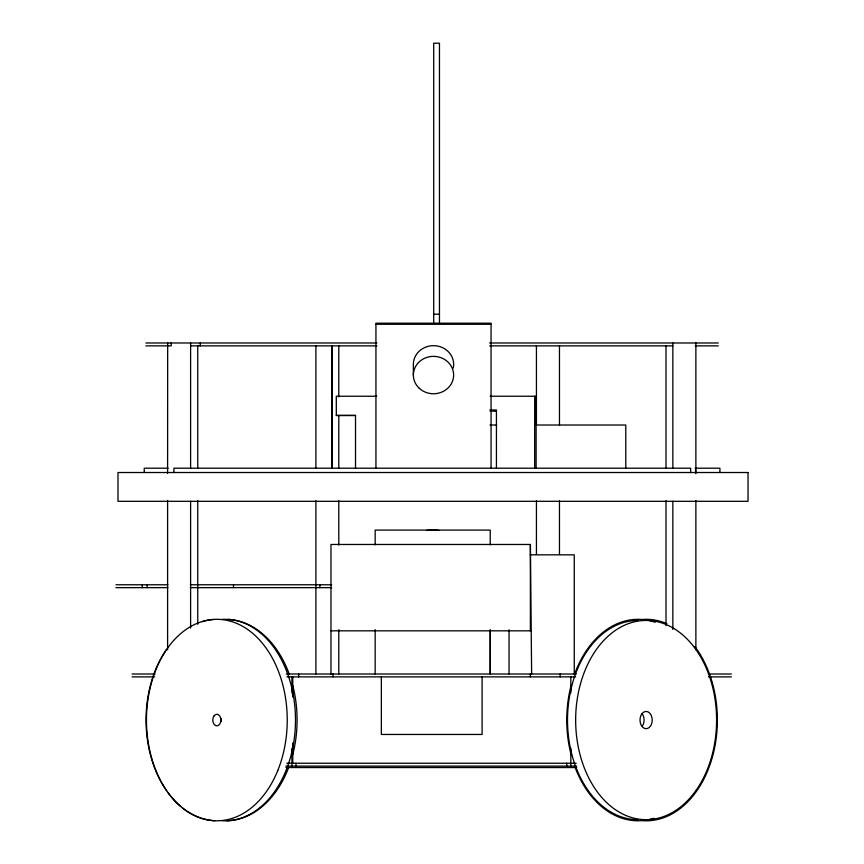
<?xml version="1.0" encoding="UTF-8"?>
<svg xmlns="http://www.w3.org/2000/svg" width="864" height="864" viewBox="0 0 864 864"><rect width="100%" height="100%" fill="white"/><g stroke="black" fill="none" stroke-linecap="round" stroke-linejoin="round"><path stroke-width="1.3" d="M490.255 630.828L490.223 674.006L490.223 629.618M642.298 726.16L643.27 724.378A8.64 6.113 -90 0 0 642.298 713.956M433.706 314.204L439.463 314.204M375.937 324.281L491.065 324.281M145.876 342.986L376.877 342.986M489.661 342.986L718.286 342.986M145.876 345.87L171.234 345.87L171.234 342.986M190.912 345.87L376.877 345.87M489.758 345.87L672.851 345.87M695.239 345.87L718.286 345.87M376.747 396.241L336.301 396.241L336.312 415.573L355.514 415.573M490.136 396.241L536.112 396.241L536.112 468.202M489.856 410.011L496.433 410.011L496.433 468.202M490.061 411.124L496.433 411.124M336.301 415.336L355.514 415.336L355.514 468.202M489.942 425.023L496.67 425.023M535.68 425.023L625.795 425.023L625.795 468.202M168.134 468.202L144.245 468.202L144.245 472.522M695.196 468.202L719.917 468.202L719.917 472.522M531.63 674.006L530.377 544.471L330.977 544.471L330.977 674.006M530.334 554.839L574.247 554.839L574.247 674.006M115.96 584.777L167.897 584.777M190.35 584.777L331.7 584.777M115.96 587.65L167.897 587.65M190.35 587.65L331.7 587.65M330.977 630.828L531.22 630.828M132.095 674.006L155.088 674.006M286.297 674.006L576.32 674.006M708.458 674.006L731.376 674.006M132.095 676.879L154.699 676.879M286.945 676.879L575.64 676.879M708.458 676.879L731.376 676.879M286.762 763.236L576.18 763.236M285.919 766.109L576.58 766.109M285.919 767.545L576.742 767.545M695.876 342.986L695.876 473.623M695.876 500.526L695.876 649.793M695.574 468.202L695.574 472.522M690.66 472.522L690.66 468.202L173.912 468.202L173.912 472.522M672.851 342.986L672.851 468.202M672.851 501.304L672.851 629.478M666.004 345.686L666.004 468.202M666.004 500.72L666.004 625.644M570.834 676.879L570.823 693.068M570.834 748.386L570.823 766.109M566.752 763.236L566.752 766.109M560.11 674.006L560.11 676.879M559.462 345.686L559.462 425.12M559.462 500.72L559.462 554.45M536.436 345.686L536.436 425.12M536.436 500.72L536.436 554.45M534.665 396.241L534.665 468.202M530.377 544.471L530.377 630.828M530.377 674.006L530.377 676.879M509.047 629.813L509.047 674.006M491.065 468.202L491.065 323.212L375.937 323.212L375.937 468.202M490.223 544.882L490.223 530.086L375.16 530.086L375.16 544.882M482.101 676.879L482.101 734.454L381.348 734.454L381.348 676.879M439.463 323.363L439.463 43.2L433.706 43.2L433.706 323.363M413.359 375.062L413.359 364.37A20.153 18.706 0 0 1 435.478 345.751A20.153 18.706 0 0 1 453.265 368.021M375.16 629.618L375.16 674.006M338.796 345.686L338.796 396.846M338.796 415.692L338.796 468.202M338.796 500.72L338.796 545.054M338.796 629.672L338.796 674.006M333.072 674.006L333.072 676.879M331.981 345.686L331.981 468.202M331.852 345.686L331.852 468.202M319.874 584.777L319.874 587.65M315.9 345.686L315.9 468.202M315.9 500.72L315.9 674.006M298.652 674.006L298.652 676.879M296.006 763.236L296.006 766.109M292.756 676.879L292.756 697.118M292.756 742.997L292.756 763.236M291.902 676.879L291.902 693.068M291.902 748.386L291.902 766.109M233.518 584.777L233.518 587.65M200.308 342.986L200.308 345.87M197.748 345.686L197.748 468.202M197.748 500.72L197.748 624.305M190.609 342.986L190.609 468.202M190.609 501.304L190.609 628.128M167.67 342.986L167.605 473.515M167.605 500.429L167.605 649.782M147.172 584.777L147.172 587.65M142.301 584.777L142.301 587.65M221.206 721.548A5.756 4.018 -90 0 1 221.206 718.567M228.301 619.38A100.742 71.474 90 0 1 289.17 673.974M292.658 685.163A100.742 71.474 90 0 1 292.658 754.952M288.716 767.372A100.742 71.474 90 0 1 226.962 820.778M222.48 619.38A100.742 70.394 -90 0 1 295.477 720.058A100.742 70.394 -90 0 1 222.48 820.735M653.864 818.273A100.742 71.237 -90 0 1 647.298 819.936M644.641 820.357A100.742 71.237 -90 0 1 574.895 766.8M570.942 754.056A100.742 71.237 -90 0 1 570.942 686.059M574.452 674.546A100.742 71.237 -90 0 1 655.16 622.285M637.978 819.688A99.63 70.481 -90 0 1 567.508 720.058A99.63 70.481 -90 0 1 637.978 620.428M643.496 619.38A100.742 71.237 -90 0 1 666.954 623.711M694.948 646.682A100.742 71.237 -90 0 1 711.86 758.916A100.742 71.237 -90 0 1 643.496 820.735M214.812 820.724A100.742 71.474 90 0 1 182.79 808.121M180.749 806.458A100.742 71.474 90 0 1 168.156 792.925M166.579 790.744A100.742 71.474 90 0 1 166.579 649.372M202.046 621.702A100.742 71.474 90 0 1 213.473 619.477M426.46 530.431A57.564 57.564 0 0 1 438.988 530.431M214.013 715.986L213.365 717.174A5.756 4.018 -90 0 0 213.365 722.93L214.013 724.129A5.756 4.018 -90 0 0 219.694 724.129L220.331 722.93A5.756 4.018 -90 0 0 220.331 717.174L219.694 715.986A5.756 4.018 -90 0 0 214.013 715.986M641.801 713.956L640.829 715.738A8.64 6.113 -90 0 0 642.406 726.905A8.64 6.113 -90 0 0 650.441 726.16L651.413 724.378A8.64 6.113 -90 0 0 649.836 713.21A8.64 6.113 -90 0 0 641.801 713.956M748.04 472.522L117.99 472.522L117.99 501.304L748.04 501.304L748.04 472.522M695.952 790.506A99.63 70.481 -90 0 0 664.362 623.83A99.63 70.481 -90 0 0 578.048 745.837A99.63 70.481 -90 0 0 695.952 790.506M277.808 770.429A100.742 70.394 -90 0 0 216.853 619.315A100.742 70.394 -90 0 0 155.887 770.429A100.742 70.394 -90 0 0 277.808 770.429M419.256 388.282A20.153 18.706 0 0 0 452.963 379.901A20.153 18.706 0 0 0 428.285 356.994A20.153 18.706 0 0 0 419.256 388.282"/></g></svg>
